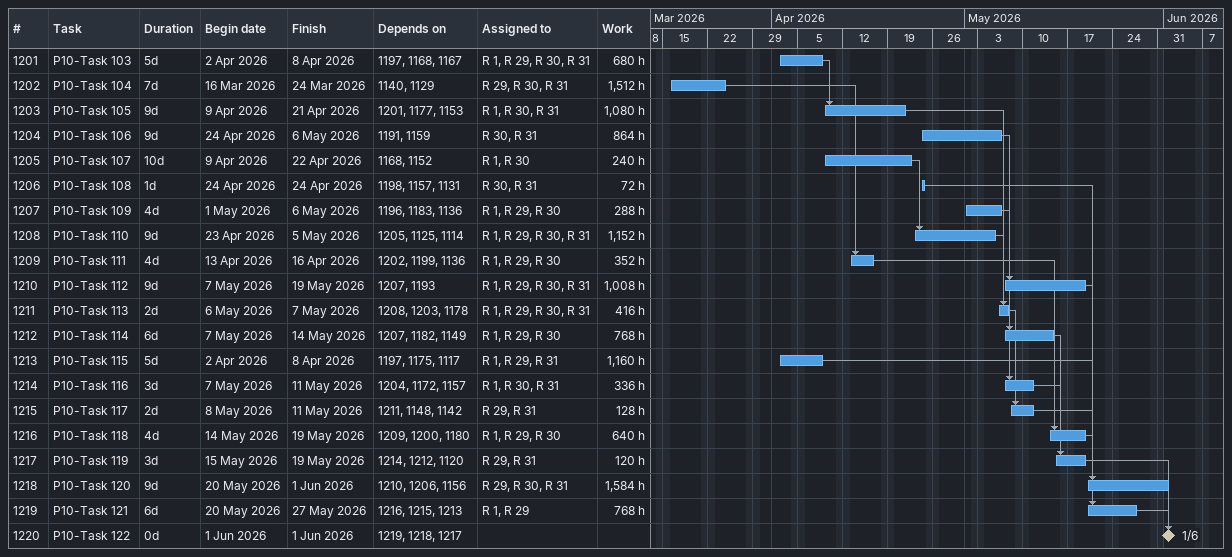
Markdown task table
| ID | Task | Duration | Start | Finish | Predecessors | Resources | Work (h) |
|---|---|---|---|---|---|---|---|
| 1201 | P10-Task 103 | 5d | 2026-04-02 | 2026-04-08 | 1197, 1168, 1167 | R 1, R 29, R 30, R 31 | 680 |
| 1202 | P10-Task 104 | 7d | 2026-03-16 | 2026-03-24 | 1140, 1129 | R 29, R 30, R 31 | 1512 |
| 1203 | P10-Task 105 | 9d | 2026-04-09 | 2026-04-21 | 1201, 1177, 1153 | R 1, R 30, R 31 | 1080 |
| 1204 | P10-Task 106 | 9d | 2026-04-24 | 2026-05-06 | 1191, 1159 | R 30, R 31 | 864 |
| 1205 | P10-Task 107 | 10d | 2026-04-09 | 2026-04-22 | 1168, 1152 | R 1, R 30 | 240 |
| 1206 | P10-Task 108 | 1d | 2026-04-24 | 2026-04-24 | 1198, 1157, 1131 | R 30, R 31 | 72 |
| 1207 | P10-Task 109 | 4d | 2026-05-01 | 2026-05-06 | 1196, 1183, 1136 | R 1, R 29, R 30 | 288 |
| 1208 | P10-Task 110 | 9d | 2026-04-23 | 2026-05-05 | 1205, 1125, 1114 | R 1, R 29, R 30, R 31 | 1152 |
| 1209 | P10-Task 111 | 4d | 2026-04-13 | 2026-04-16 | 1202, 1199, 1136 | R 1, R 29, R 30 | 352 |
| 1210 | P10-Task 112 | 9d | 2026-05-07 | 2026-05-19 | 1207, 1193 | R 1, R 29, R 30, R 31 | 1008 |
| 1211 | P10-Task 113 | 2d | 2026-05-06 | 2026-05-07 | 1208, 1203, 1178 | R 1, R 29, R 30, R 31 | 416 |
| 1212 | P10-Task 114 | 6d | 2026-05-07 | 2026-05-14 | 1207, 1182, 1149 | R 1, R 29, R 30 | 768 |
| 1213 | P10-Task 115 | 5d | 2026-04-02 | 2026-04-08 | 1197, 1175, 1117 | R 1, R 29, R 31 | 1160 |
| 1214 | P10-Task 116 | 3d | 2026-05-07 | 2026-05-11 | 1204, 1172, 1157 | R 1, R 30, R 31 | 336 |
| 1215 | P10-Task 117 | 2d | 2026-05-08 | 2026-05-11 | 1211, 1148, 1142 | R 29, R 31 | 128 |
| 1216 | P10-Task 118 | 4d | 2026-05-14 | 2026-05-19 | 1209, 1200, 1180 | R 1, R 29, R 30 | 640 |
| 1217 | P10-Task 119 | 3d | 2026-05-15 | 2026-05-19 | 1214, 1212, 1120 | R 29, R 31 | 120 |
| 1218 | P10-Task 120 | 9d | 2026-05-20 | 2026-06-01 | 1210, 1206, 1156 | R 29, R 30, R 31 | 1584 |
| 1219 | P10-Task 121 | 6d | 2026-05-20 | 2026-05-27 | 1216, 1215, 1213 | R 1, R 29 | 768 |
| 1220 | P10-Task 122 | 0d | 2026-06-01 | 2026-06-01 | 1219, 1218, 1217 |  |  |
